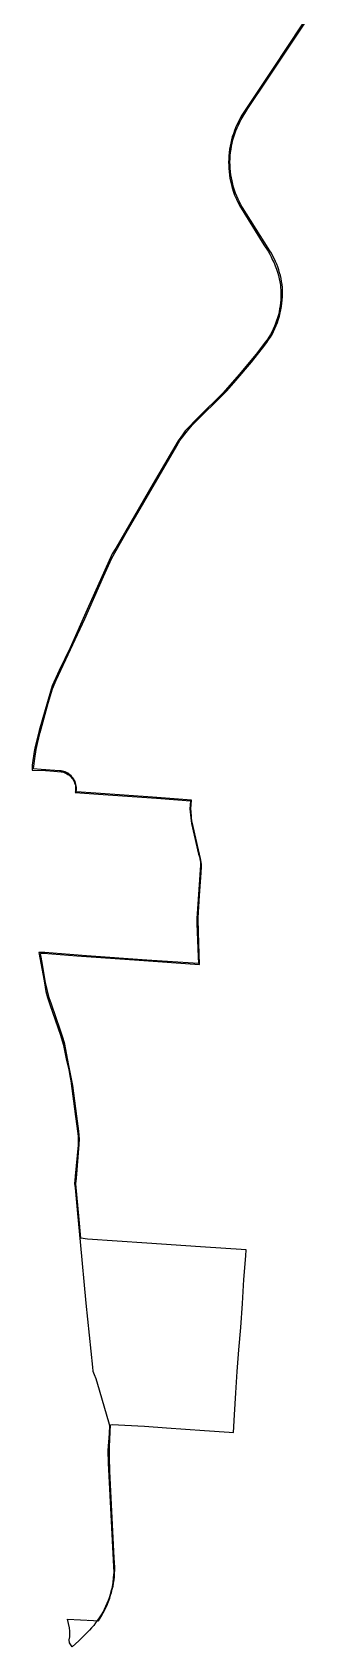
# Model space of a CAD drawing. Header units: inches. Extents: x 325170 to 367135, y 4654809 to 4689624.
# Drawn here: x 325170 to 327123, y 4661579 to 4672137 of the extents above; entities that cross this region are included whole.
import ezdxf

# ---------------------------------------------------------------- set-up
doc = ezdxf.new("R2010")
doc.units = ezdxf.units.IN
doc.header["$MEASUREMENT"] = 0
doc.layers.add('Transit_Windsor_Bus_Route', color=7, linetype='Continuous')

msp = doc.modelspace()

# ---------------------------------------------------------------- linework, layer by layer
at = {"layer": 'Transit_Windsor_Bus_Route'}
for points in [[(325535, 4661752), (325604, 4661748), (325625, 4661783), (325635, 4661801), (325645, 4661820), (325654, 4661838), (325662, 4661857), (325670, 4661876), (325677, 4661896), (325683, 4661916), (325689, 4661935), (325694, 4661956), (325699, 4661976), (325702, 4661996), (325705, 4662017), (325708, 4662037), (325709, 4662058), (325710, 4662079), (325710, 4662099), (325707, 4662161), (325678, 4662726), (325676, 4662820), (325675, 4662886), (325682, 4663031), (325694, 4663033), (325776, 4663029), (325904, 4663021), (326049, 4663011), (326298, 4662993), (326459, 4662983), (326487, 4662981), (326493, 4663095), (326503, 4663240), (326512, 4663379), (326522, 4663522), (326534, 4663667), (326545, 4663824), (326555, 4663982), (326567, 4664135), (326569, 4664175), (326272, 4664195), (325920, 4664219), (325532, 4664244), (325489, 4664251), (325477, 4664374), (325456, 4664607), (325459, 4664644), (325478, 4664863), (325480, 4664899), (325474, 4664952), (325462, 4665048), (325435, 4665250), (325408, 4665391), (325383, 4665519), (325372, 4665558), (325353, 4665615), (325296, 4665782), (325281, 4665823), (325256, 4665923), (325234, 4666053), (325226, 4666100), (325224, 4666112), (325244, 4666114), (325462, 4666098), (325869, 4666070), (326265, 4666042), (326260, 4666178), (326255, 4666336), (326255, 4666347), (326265, 4666493), (326275, 4666640), (326277, 4666680), (326277, 4666696), (326275, 4666711), (326271, 4666734), (326258, 4666790), (326222, 4666944), (326215, 4666980), (326212, 4667002), (326209, 4667043), (326208, 4667057), (326210, 4667088), (326212, 4667116), (325956, 4667136), (325587, 4667161), (325458, 4667170), (325459, 4667183), (325459, 4667192), (325459, 4667201), (325458, 4667210), (325456, 4667219), (325453, 4667228), (325450, 4667237), (325446, 4667245), (325442, 4667253), (325436, 4667261), (325430, 4667268), (325424, 4667275), (325417, 4667281), (325410, 4667287), (325402, 4667292), (325394, 4667297), (325385, 4667300), (325377, 4667303), (325368, 4667306), (325359, 4667307), (325349, 4667308), (325228, 4667317), (325179, 4667320), (325180, 4667338), (325187, 4667388), (325196, 4667448), (325204, 4667487), (325213, 4667523), (325222, 4667558), (325275, 4667751), (325302, 4667844), (325326, 4667900), (325514, 4668301), (325636, 4668578), (325691, 4668699), (325785, 4668864), (326116, 4669433), (326135, 4669468), (326185, 4669532), (326217, 4669567), (326443, 4669792), (326503, 4669861), (326605, 4669981), (326693, 4670091), (326705, 4670108), (326717, 4670126), (326728, 4670144), (326739, 4670162), (326749, 4670181), (326758, 4670201), (326766, 4670220), (326774, 4670240), (326781, 4670261), (326787, 4670281), (326792, 4670302), (326797, 4670323), (326801, 4670344), (326804, 4670365), (326806, 4670386), (326808, 4670408), (326808, 4670429), (326808, 4670449), (326807, 4670468), (326805, 4670488), (326802, 4670508), (326798, 4670527), (326794, 4670546), (326789, 4670565), (326784, 4670584), (326777, 4670603), (326770, 4670621), (326762, 4670639), (326754, 4670657), (326745, 4670674), (326735, 4670692), (326725, 4670708), (326714, 4670725), (326546, 4670992), (326536, 4671010), (326526, 4671028), (326517, 4671047), (326509, 4671066), (326501, 4671085), (326494, 4671105), (326488, 4671125), (326482, 4671145), (326478, 4671165), (326474, 4671186), (326470, 4671206), (326468, 4671227), (326466, 4671248), (326465, 4671269), (326464, 4671289), (326465, 4671310), (326466, 4671331), (326468, 4671352), (326471, 4671372), (326474, 4671393), (326478, 4671413), (326483, 4671434), (326489, 4671454), (326495, 4671473), (326502, 4671493), (326510, 4671512), (326519, 4671531), (326528, 4671550), (326538, 4671568), (326581, 4671640), (326710, 4671831), (326796, 4671961), (326897, 4672113), (327123, 4672453)], [(327023, 4672321), (326746, 4671903), (326541, 4671595), (326509, 4671532), (326500, 4671513), (326493, 4671494), (326486, 4671474), (326479, 4671454), (326474, 4671434), (326469, 4671413), (326465, 4671393), (326461, 4671372), (326459, 4671351), (326457, 4671330), (326456, 4671309), (326455, 4671288), (326456, 4671267), (326457, 4671246), (326458, 4671225), (326461, 4671204), (326464, 4671184), (326476, 4671129), (326485, 4671099), (326494, 4671073), (326506, 4671045), (326527, 4671004), (326685, 4670748), (326713, 4670705), (326724, 4670687), (326734, 4670668), (326743, 4670648), (326752, 4670629), (326760, 4670609), (326768, 4670588), (326775, 4670568), (326781, 4670547), (326786, 4670526), (326790, 4670505), (326794, 4670484), (326797, 4670436), (326796, 4670389), (326794, 4670369), (326792, 4670349), (326789, 4670330), (326785, 4670310), (326781, 4670290), (326775, 4670271), (326769, 4670252), (326762, 4670233), (326755, 4670215), (326747, 4670196), (326738, 4670179), (326728, 4670161), (326718, 4670144), (326707, 4670127), (326695, 4670111), (326643, 4670044), (326524, 4669899), (326418, 4669777), (326260, 4669622), (326171, 4669532), (326153, 4669505), (326124, 4669465), (325961, 4669187), (325716, 4668764), (325694, 4668727), (325530, 4668362), (325418, 4668111), (325346, 4667963), (325300, 4667863), (325289, 4667827), (325215, 4667572), (325187, 4667455), (325183, 4667433), (325172, 4667359), (325170, 4667344), (325170, 4667314), (325170, 4667312), (325257, 4667309), (325311, 4667305), (325360, 4667302), (325369, 4667300), (325378, 4667297), (325387, 4667293), (325395, 4667289), (325403, 4667284), (325411, 4667279), (325418, 4667273), (325424, 4667266), (325430, 4667259), (325435, 4667252), (325440, 4667244), (325444, 4667235), (325447, 4667227), (325450, 4667218), (325452, 4667209), (325453, 4667199), (325454, 4667190), (325453, 4667181), (325452, 4667172), (325451, 4667166), (325635, 4667152), (325983, 4667128), (326205, 4667111), (326202, 4667058), (326209, 4666980), (326212, 4666962), (326259, 4666763), (326265, 4666745), (326269, 4666722), (326271, 4666708), (326272, 4666690), (326261, 4666531), (326247, 4666341), (326248, 4666308), (326255, 4666091), (326258, 4666047), (325919, 4666070), (325524, 4666098), (325253, 4666119), (325214, 4666119), (325247, 4665934), (325260, 4665864), (325270, 4665826), (325285, 4665779), (325355, 4665578), (325372, 4665521), (325379, 4665490), (325395, 4665413), (325409, 4665351), (325417, 4665312), (325423, 4665280), (325454, 4665046), (325469, 4664936), (325470, 4664915), (325470, 4664886), (325470, 4664859), (325458, 4664724), (325453, 4664681), (325449, 4664630), (325447, 4664608), (325450, 4664581), (325466, 4664412), (325484, 4664227), (325520, 4663826), (325564, 4663408), (325567, 4663382), (325576, 4663360), (325586, 4663333), (325597, 4663297), (325670, 4663050), (325676, 4663027), (325673, 4662973), (325665, 4662862), (325667, 4662780), (325676, 4662611), (325702, 4662105), (325703, 4662067), (325700, 4662030), (325697, 4662000), (325690, 4661961), (325685, 4661940), (325679, 4661920), (325673, 4661900), (325666, 4661881), (325659, 4661861), (325650, 4661842), (325641, 4661823), (325631, 4661805), (325620, 4661787), (325609, 4661769), (325597, 4661752), (325585, 4661735), (325572, 4661719), (325558, 4661703), (325544, 4661688), (325474, 4661618), (325431, 4661579), (325413, 4661604), (325412, 4661624), (325415, 4661644), (325416, 4661681), (325414, 4661704), (325401, 4661760), (325571, 4661750)]]:
    msp.add_lwpolyline(points, dxfattribs=at)

doc.saveas('drawing.dxf')
